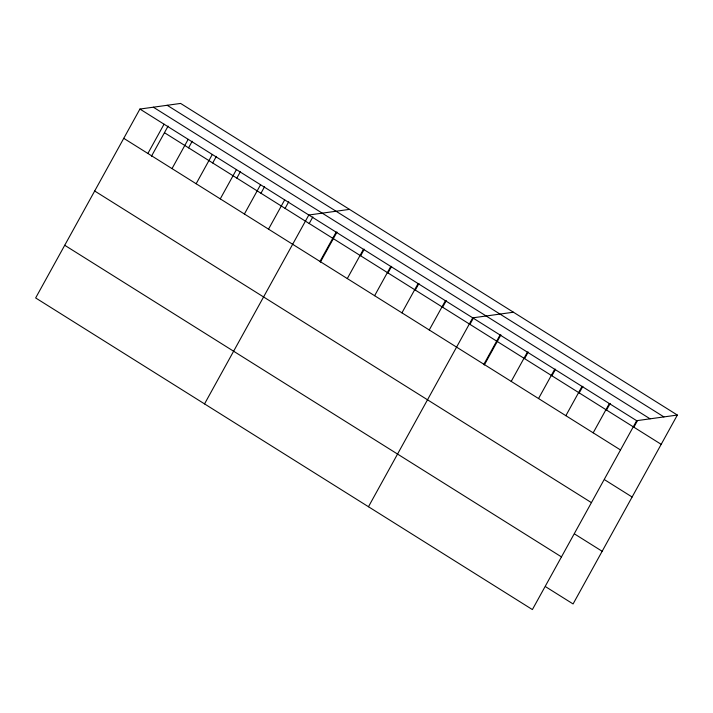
<?xml version="1.0" encoding="UTF-8"?>
<svg xmlns="http://www.w3.org/2000/svg" width="713" height="713" viewBox="0 0 713 713"><rect width="100%" height="100%" fill="white"/><g stroke="black" fill="none" stroke-linecap="round" stroke-linejoin="round"><path stroke-width="1.07" d="M677.35 415.055L180.612 103.43L139.917 109.053L35.65 297.945L532.388 609.57L636.664 420.688L677.35 415.055L573.083 603.947L545.757 586.808M147.885 153.464L164.052 124.196M151.468 156.218L168.099 126.094M172.011 168.607L188.179 139.329M188.571 147.841L192.225 141.227M196.146 183.74L212.305 154.463M212.706 162.974L216.351 156.361M220.272 198.874L236.431 169.605M236.832 178.107L240.477 171.503M244.399 214.016L260.557 184.738M260.958 193.25L264.603 186.637M268.525 229.149L284.683 199.872M285.084 208.383L288.729 201.77M204.542 403.897L308.809 215.014L349.504 209.381M309.21 223.517L312.864 216.912M319.977 261.421L336.135 232.153M320.36 262.17L336.991 232.046M347.293 278.569L363.452 249.292M360.662 255.798L364.307 249.185M374.619 295.708L390.777 266.43M387.979 272.936L391.633 266.323M401.936 312.847L418.094 283.569M415.305 290.075L418.95 283.462M429.253 329.985L445.42 300.708M442.621 307.214L446.276 300.601M368.469 506.738L472.737 317.846L513.422 312.223M469.947 324.353L473.592 317.74M483.895 364.263L500.063 334.985M484.287 365.011L500.909 334.887M511.221 381.402L527.379 352.124M524.581 358.63L528.235 352.026M538.538 398.54L554.705 369.272M551.907 375.769L555.552 369.165M565.864 415.679L582.022 386.41M579.223 392.916L582.877 386.303M593.18 432.827L609.339 403.549M606.549 410.055L610.194 403.442M633.866 427.194L637.52 420.581M167.181 105.283L663.928 416.918M153.348 107.2L650.087 418.825M139.917 109.053L636.664 420.688M164.445 132.698L661.192 444.333M123.759 138.331L620.506 449.965M604.793 479.867L632.11 497.006M94.686 191.004L591.425 502.629M574.838 534.135L602.155 551.274M64.723 245.272L561.47 556.898"/></g></svg>
